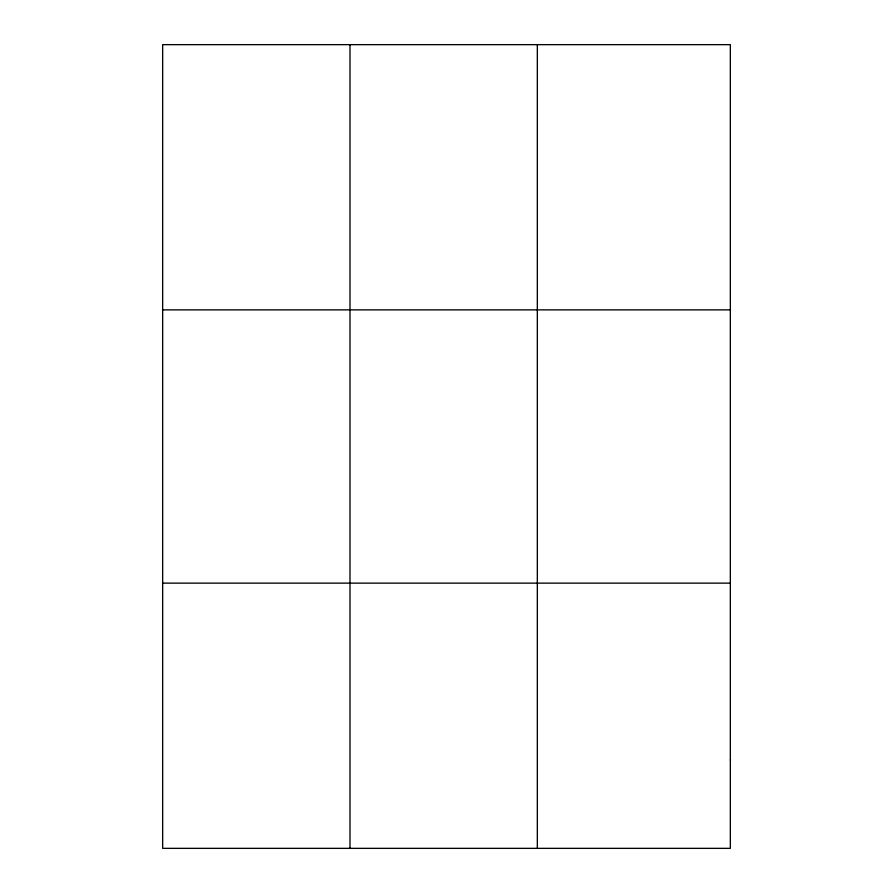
<?xml version="1.0" encoding="UTF-8"?>
<svg xmlns="http://www.w3.org/2000/svg" width="893" height="893" viewBox="0 0 893 893"><rect width="100%" height="100%" fill="white"/><g stroke="black" fill="none" stroke-linecap="round" stroke-linejoin="round"><path stroke-width="1.34" d="M349.989 44.65L349.989 848.35M537.329 44.65L537.329 848.35M162.66 309.871L730.34 309.871M162.66 583.129L730.34 583.129M730.34 759.943L730.34 848.35L162.66 848.35L162.66 44.65L730.34 44.65L730.34 759.943"/></g></svg>
